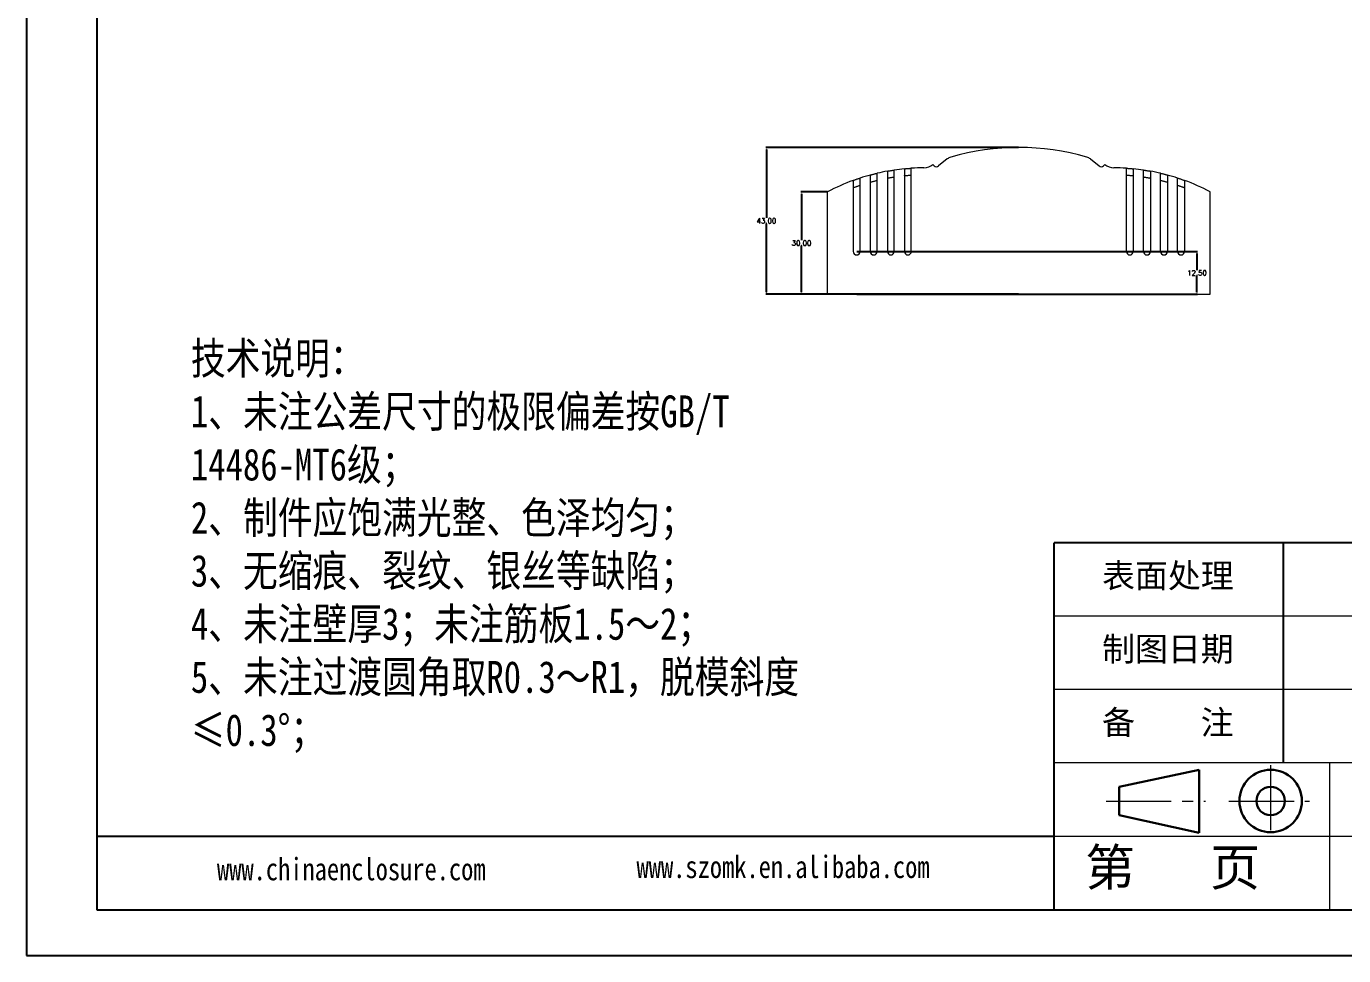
# Model space of a CAD drawing. Header units: inches. Extents: x 1153 to 3231, y 573 to 1137.
# Drawn here: x 2102.5 to 2488.2, y 573 to 845.1 of the extents above; entities that cross this region are included whole.
import ezdxf

# ---------------------------------------------------------------- set-up
doc = ezdxf.new("R2010")
doc.units = ezdxf.units.IN
doc.linetypes.add('CENTER2', pattern=[28.575, 19.05, -3.175, 3.175, -3.175])
doc.layers.add('文字', color=81, linetype='Continuous')
for name, color, linetype, lineweight in [('粗实线', 7, 'Continuous', 30), ('细实线', 3, 'Continuous', 9), ('细点划线', 2, 'CENTER2', 9)]:
    doc.layers.add(name, color=color, linetype=linetype, lineweight=lineweight)
doc.styles.get("Standard").update_dxf_attribs({"font": 'txt', "bigfont": 'gbcbig.shx'})
doc.styles.add('宋体', font='', dxfattribs={"width": 0.8, "height": 3.5})
doc.styles.get('宋体').set_extended_font_data('SimSun')
doc.dimstyles.new('2', dxfattribs={"dimtxt": 1.5, "dimasz": 0.6, "dimexe": 0.18, "dimexo": 0.0625, "dimgap": 0.09, "dimtad": 0, "dimtih": 1, "dimtoh": 1, "dimzin": 0, "dimdsep": 46, "dimtxsty": 'Standard', "dimcen": 0, "dimadec": 0, "dimazin": 2, "dimtfac": 1, "dimtofl": 0, "dimtmove": 0, "dimatfit": 3, "dimfxl": 1, "dimtolj": 1, "dimtzin": 0, "dimarcsym": 0})

# ---------------------------------------------------------------- blocks, each defined once
blk = doc.blocks.new('*D83')
at = {"color": 0, "lineweight": -2, "transparency": 16777216}
for p, q in [((2393.07, 809.65), (2319.02, 809.65)), ((2319.2, 809.05), (2319.2, 788.99)), ((2319.2, 767.25), (2319.2, 787.31)), ((2393.07, 766.65), (2319.02, 766.65))]:
    blk.add_line(p, q, dxfattribs=at)
at = {"color": 0, "transparency": 16777216}
for points in [[(2319.1, 809.05), (2319.3, 809.05), (2319.2, 809.65)], [(2319.1, 767.25), (2319.3, 767.25), (2319.2, 766.65)]]:
    blk.add_solid(points, dxfattribs=at)
at = {"layer": 'Defpoints', "color": 0, "transparency": 16777216}
for p in [(2319.2, 809.65), (2393.13, 809.65), (2393.13, 766.65)]:
    blk.add_point(p, dxfattribs=at)
at = {"color": 0, "transparency": 16777216, "insert": (2319.2, 788.15), "char_height": 1.5, "attachment_point": 5}
blk.add_mtext('\\A1;43.00', dxfattribs=at)
blk = doc.blocks.new('*D84')
at = {"color": 0, "lineweight": -2, "transparency": 16777216}
for p, q in [((2337.07, 796.65), (2329.3, 796.65)), ((2329.48, 796.05), (2329.48, 782.49)), ((2329.48, 767.25), (2329.48, 780.81)), ((2351.74, 766.65), (2329.3, 766.65))]:
    blk.add_line(p, q, dxfattribs=at)
at = {"color": 0, "transparency": 16777216}
for points in [[(2329.38, 796.05), (2329.58, 796.05), (2329.48, 796.65)], [(2329.38, 767.25), (2329.58, 767.25), (2329.48, 766.65)]]:
    blk.add_solid(points, dxfattribs=at)
at = {"layer": 'Defpoints', "color": 0, "transparency": 16777216}
for p in [(2329.48, 796.65), (2337.13, 796.65), (2351.8, 766.65)]:
    blk.add_point(p, dxfattribs=at)
at = {"color": 0, "transparency": 16777216, "insert": (2329.48, 781.65), "char_height": 1.5, "attachment_point": 5}
blk.add_mtext('\\A1;30.00', dxfattribs=at)
blk = doc.blocks.new('*D85')
at = {"color": 0, "lineweight": -2, "transparency": 16777216}
for p, q in [((2345.69, 779.15), (2445.47, 779.15)), ((2445.29, 778.55), (2445.29, 773.74)), ((2445.29, 767.25), (2445.29, 772.06)), ((2345.69, 766.65), (2445.47, 766.65))]:
    blk.add_line(p, q, dxfattribs=at)
at = {"color": 0, "transparency": 16777216}
for points in [[(2445.19, 778.55), (2445.39, 778.55), (2445.29, 779.15)], [(2445.19, 767.25), (2445.39, 767.25), (2445.29, 766.65)]]:
    blk.add_solid(points, dxfattribs=at)
at = {"layer": 'Defpoints', "color": 0, "transparency": 16777216}
for p in [(2345.63, 779.15), (2345.63, 766.65), (2445.29, 766.65)]:
    blk.add_point(p, dxfattribs=at)
at = {"color": 0, "transparency": 16777216, "insert": (2445.29, 772.9), "char_height": 1.5, "attachment_point": 5}
blk.add_mtext('\\A1;12.50', dxfattribs=at)

msp = doc.modelspace()

# ---------------------------------------------------------------- linework, layer by layer
for p, q in [((2102.483, 1137.308), (2102.483, 572.957)), ((2123.136, 1123.871), (2123.136, 586.394)), ((2102.483, 834.23), (2102.483, 572.957)), ((2564.713, 693.889), (2403.47, 693.889)), ((2403.47, 586.394), (2403.47, 693.889)), ((2470.655, 629.392), (2470.655, 693.889)), ((2403.47, 607.893), (2123.136, 607.893)), ((2123.136, 586.394), (2887.199, 586.394)), ((2102.483, 572.957), (2900.636, 572.957)), ((2102.483, 572.957), (2471.998, 572.957))]:
    msp.add_line(p, q)
at = {"color": 7, "linetype": 'Continuous', "lineweight": 15}
for p, q in [((2372.165, 806.27), (2369.641, 804.218)), ((2414.1, 806.27), (2416.624, 804.218)), ((2354.632, 802.699), (2354.632, 779.149)), ((2356.632, 779.149), (2356.632, 803.027)), ((2359.632, 803.391), (2359.632, 779.149)), ((2361.632, 779.149), (2361.632, 803.55)), ((2368.303, 804.287), (2367.941, 804.649)), ((2417.962, 804.287), (2418.324, 804.649)), ((2424.632, 779.149), (2424.632, 803.55)), ((2426.632, 803.391), (2426.632, 779.149)), ((2429.632, 779.149), (2429.632, 803.027)), ((2431.632, 802.699), (2431.632, 779.149)), ((2344.632, 799.986), (2344.632, 779.149)), ((2346.632, 779.149), (2346.632, 800.678)), ((2349.632, 801.573), (2349.632, 779.149)), ((2351.632, 779.149), (2351.632, 802.077)), ((2434.632, 779.149), (2434.632, 802.077)), ((2436.632, 801.573), (2436.632, 779.149)), ((2439.632, 779.149), (2439.632, 800.678)), ((2441.632, 799.986), (2441.632, 779.149)), ((2337.132, 766.649), (2337.132, 796.649)), ((2449.132, 766.649), (2449.132, 796.649)), ((2337.132, 766.649), (2449.132, 766.649))]:
    msp.add_line(p, q, dxfattribs=at)
for centre, radius, start, end in [((2374.057, 803.941), 3, 106.15875, 129.10035), ((2393.132, 738.108), 71.542, 73.84125, 106.15875), ((2412.207, 803.941), 3, 50.89965, 73.84125), ((2365.418, 743.168), 60.501, 100.26892, 103.17079), ((2365.418, 743.168), 60.501, 95.4873, 98.34951), ((2365.418, 743.168), 60.501, 90.08955, 93.58722), ((2365.317, 807.668), 4, 270.08955, 310.99435), ((2369.01, 804.994), 1, 225, 309.10035), ((2417.254, 804.994), 1, 230.89965, 315), ((2420.948, 807.668), 4, 229.00565, 269.91045), ((2420.847, 743.168), 60.501, 86.41278, 89.91045), ((2420.847, 743.168), 60.501, 81.65049, 84.5127), ((2420.847, 743.168), 60.501, 76.82921, 79.73108), ((2365.418, 743.168), 60.501, 110.09363, 117.87345), ((2365.418, 743.168), 60.501, 105.12418, 108.08924), ((2420.847, 743.168), 60.501, 71.91076, 74.87582), ((2420.847, 743.168), 60.501, 62.12655, 69.90637), ((2345.632, 779.149), 1, 180, 0), ((2350.632, 779.149), 1, 180, 0), ((2355.632, 779.149), 1, 180, 0), ((2360.632, 779.149), 1, 180, 0), ((2425.632, 779.149), 1, 180, 0), ((2430.632, 779.149), 1, 180, 0), ((2435.632, 779.149), 1, 180, 0), ((2440.632, 779.149), 1, 180, 0)]:
    msp.add_arc(centre, radius, start, end, dxfattribs=at)
for points in [[(2354.632, 802.699), (2354.632, 802.699), (2354.659, 802.704), (2354.76, 802.722), (2354.834, 802.736), (2355.021, 802.769), (2355.131, 802.788), (2355.372, 802.829), (2355.502, 802.851), (2355.762, 802.893), (2355.893, 802.914), (2356.133, 802.952), (2356.244, 802.969), (2356.429, 802.997), (2356.505, 803.008), (2356.606, 803.023), (2356.632, 803.027), (2356.632, 803.027)], [(2359.632, 803.391), (2359.632, 803.391), (2359.658, 803.394), (2359.759, 803.403), (2359.832, 803.41), (2360.019, 803.427), (2360.129, 803.437), (2360.371, 803.458), (2360.502, 803.469), (2360.763, 803.489), (2360.894, 803.499), (2361.135, 803.517), (2361.246, 803.525), (2361.431, 803.537), (2361.506, 803.542), (2361.606, 803.548), (2361.632, 803.55), (2361.632, 803.55)], [(2424.632, 803.55), (2424.632, 803.55), (2424.658, 803.548), (2424.759, 803.542), (2424.833, 803.537), (2425.02, 803.524), (2425.13, 803.517), (2425.372, 803.499), (2425.503, 803.489), (2425.764, 803.468), (2425.895, 803.458), (2426.135, 803.437), (2426.247, 803.427), (2426.431, 803.41), (2426.506, 803.403), (2426.606, 803.394), (2426.632, 803.391), (2426.632, 803.391)], [(2429.632, 803.027), (2429.632, 803.027), (2429.659, 803.023), (2429.76, 803.008), (2429.834, 802.997), (2430.022, 802.969), (2430.132, 802.952), (2430.374, 802.914), (2430.504, 802.893), (2430.764, 802.85), (2430.894, 802.828), (2431.134, 802.788), (2431.245, 802.768), (2431.43, 802.736), (2431.505, 802.722), (2431.606, 802.704), (2431.632, 802.699), (2431.632, 802.699)], [(2344.632, 799.986), (2344.632, 799.986), (2344.66, 799.996), (2344.765, 800.034), (2344.841, 800.062), (2345.03, 800.13), (2345.14, 800.169), (2345.377, 800.253), (2345.505, 800.298), (2345.759, 800.385), (2345.887, 800.429), (2346.124, 800.51), (2346.236, 800.547), (2346.423, 800.609), (2346.5, 800.635), (2346.604, 800.669), (2346.632, 800.678), (2346.632, 800.678)], [(2344.632, 797.851), (2344.632, 797.851), (2344.66, 797.862), (2344.765, 797.902), (2344.842, 797.931), (2345.03, 798.001), (2345.14, 798.042), (2345.378, 798.129), (2345.505, 798.175), (2345.758, 798.266), (2345.886, 798.312), (2346.123, 798.395), (2346.235, 798.434), (2346.422, 798.499), (2346.5, 798.525), (2346.604, 798.561), (2346.632, 798.57), (2346.632, 798.57)], [(2349.632, 801.573), (2349.632, 801.573), (2349.659, 801.58), (2349.762, 801.608), (2349.837, 801.628), (2350.025, 801.678), (2350.135, 801.706), (2350.374, 801.768), (2350.503, 801.801), (2350.76, 801.866), (2350.89, 801.898), (2351.129, 801.957), (2351.241, 801.984), (2351.427, 802.029), (2351.503, 802.047), (2351.605, 802.071), (2351.632, 802.077), (2351.632, 802.077)], [(2349.632, 799.499), (2349.632, 799.499), (2349.659, 799.506), (2349.762, 799.535), (2349.837, 799.556), (2350.025, 799.607), (2350.135, 799.637), (2350.375, 799.701), (2350.503, 799.736), (2350.76, 799.803), (2350.89, 799.836), (2351.129, 799.897), (2351.24, 799.925), (2351.426, 799.971), (2351.503, 799.989), (2351.605, 800.014), (2351.632, 800.021), (2351.632, 800.021)], [(2354.632, 800.666), (2354.632, 800.666), (2354.659, 800.671), (2354.76, 800.689), (2354.834, 800.703), (2355.021, 800.737), (2355.131, 800.757), (2355.372, 800.8), (2355.502, 800.822), (2355.762, 800.866), (2355.892, 800.888), (2356.132, 800.927), (2356.244, 800.945), (2356.429, 800.974), (2356.505, 800.985), (2356.606, 801.001), (2356.632, 801.005), (2356.632, 801.005)], [(2359.632, 801.382), (2359.632, 801.382), (2359.658, 801.384), (2359.759, 801.394), (2359.832, 801.401), (2360.019, 801.419), (2360.129, 801.429), (2360.371, 801.451), (2360.502, 801.462), (2360.763, 801.483), (2360.894, 801.493), (2361.135, 801.512), (2361.246, 801.52), (2361.431, 801.533), (2361.506, 801.538), (2361.606, 801.544), (2361.632, 801.546), (2361.632, 801.546)], [(2424.632, 801.546), (2424.632, 801.546), (2424.658, 801.544), (2424.759, 801.538), (2424.833, 801.533), (2425.02, 801.52), (2425.13, 801.512), (2425.372, 801.493), (2425.503, 801.483), (2425.764, 801.462), (2425.895, 801.45), (2426.135, 801.429), (2426.247, 801.419), (2426.431, 801.401), (2426.506, 801.394), (2426.606, 801.384), (2426.632, 801.382), (2426.632, 801.382)], [(2429.632, 801.005), (2429.632, 801.005), (2429.659, 801.001), (2429.76, 800.985), (2429.834, 800.974), (2430.022, 800.945), (2430.132, 800.927), (2430.374, 800.888), (2430.504, 800.866), (2430.764, 800.822), (2430.894, 800.799), (2431.134, 800.757), (2431.245, 800.737), (2431.43, 800.703), (2431.505, 800.689), (2431.606, 800.671), (2431.632, 800.666), (2431.632, 800.666)], [(2434.632, 802.077), (2434.632, 802.077), (2434.659, 802.071), (2434.762, 802.047), (2434.837, 802.029), (2435.026, 801.984), (2435.136, 801.957), (2435.377, 801.898), (2435.506, 801.866), (2435.763, 801.801), (2435.893, 801.768), (2436.131, 801.706), (2436.242, 801.677), (2436.427, 801.628), (2436.503, 801.608), (2436.605, 801.58), (2436.632, 801.573), (2436.632, 801.573)], [(2434.632, 800.021), (2434.632, 800.021), (2434.659, 800.015), (2434.762, 799.989), (2434.837, 799.971), (2435.026, 799.924), (2435.137, 799.896), (2435.377, 799.835), (2435.506, 799.802), (2435.763, 799.735), (2435.893, 799.701), (2436.13, 799.637), (2436.242, 799.607), (2436.427, 799.556), (2436.503, 799.535), (2436.605, 799.506), (2436.632, 799.499), (2436.632, 799.499)], [(2439.632, 800.678), (2439.632, 800.678), (2439.66, 800.669), (2439.765, 800.635), (2439.841, 800.609), (2440.031, 800.546), (2440.142, 800.509), (2440.381, 800.428), (2440.509, 800.385), (2440.763, 800.297), (2440.89, 800.252), (2441.127, 800.169), (2441.238, 800.129), (2441.423, 800.062), (2441.5, 800.034), (2441.604, 799.996), (2441.632, 799.986), (2441.632, 799.986)], [(2439.632, 798.57), (2439.632, 798.57), (2439.66, 798.561), (2439.765, 798.525), (2439.842, 798.499), (2440.032, 798.433), (2440.143, 798.395), (2440.382, 798.311), (2440.509, 798.265), (2440.763, 798.174), (2440.89, 798.128), (2441.126, 798.041), (2441.237, 798), (2441.423, 797.931), (2441.5, 797.902), (2441.604, 797.862), (2441.632, 797.851), (2441.632, 797.851)]]:
    msp.add_open_spline(points, degree=3, knots=[0, 0, 0, 0, 0.125, 0.125, 0.25, 0.25, 0.375, 0.375, 0.5, 0.5, 0.625, 0.625, 0.75, 0.75, 0.875, 0.875, 1, 1, 1, 1], dxfattribs=at)
at = {"layer": '粗实线', "color": 7}
for p, q in [((2445.96, 627.38), (2422.469, 622.401)), ((2445.96, 627.38), (2445.96, 608.97)), ((2422.469, 622.401), (2422.469, 614.094)), ((2422.469, 614.094), (2445.96, 608.97))]:
    msp.add_line(p, q, dxfattribs=at)
for radius in [9.133, 4.154]:
    msp.add_circle((2466.867, 618.248), radius, dxfattribs=at)
at = {"layer": '细实线', "color": 7}
for p, q in [((2564.713, 672.39), (2403.47, 672.39)), ((2564.713, 650.891), (2403.47, 650.891)), ((2887.199, 629.392), (2403.47, 629.392)), ((2484.092, 629.392), (2484.092, 586.394)), ((2564.713, 607.893), (2403.47, 607.893))]:
    msp.add_line(p, q, dxfattribs=at)
at = {"layer": '细点划线', "color": 7}
for p, q in [((2466.867, 628.761), (2466.867, 607.893)), ((2418.724, 618.248), (2447.76, 618.248)), ((2454.653, 618.248), (2478.258, 618.248))]:
    msp.add_line(p, q, dxfattribs=at)

# ---------------------------------------------------------------- texts
at = {"char_height": 7.07034, "width": 4018.42848, "attachment_point": 1}
for s, insert in [('{\\fSimHei|b0|i0|c134|p49;表面处理}', (2417.491, 687.788)), ('{\\fSimHei|b0|i0|c134|p49;制图日期}', (2417.491, 666.289)), ('{\\fSimHei|b0|i0|c134|p49;备    注}', (2417.491, 644.79))]:
    msp.add_mtext(s, dxfattribs=dict(at, insert=insert))
at = {"layer": '文字', "color": 0, "attachment_point": 1, "style": '宋体'}
for s, insert, char_height, width in [('{\\H1.111x;技术说明：\\P1、未注公差尺寸的极限偏差按GB/T 14486-MT6级；\\P2、制件应饱满光整、色泽均匀；\\P3、无缩痕、裂纹、银丝等缺陷；\\P4、未注壁厚3；未注筋板1.5～2；\\P5、未注过渡圆角取R0.3～R1，脱模斜度≤0.3%%D；}', (2150.672, 752.572), 8.39808, 189.16174), ('www.chinaenclosure.com', (2158.309, 601.602), 6.56916, 115.41392), ('www.szomk.en.alibaba.com', (2281.18, 602.252), 6.56916, 115.41392)]:
    msp.add_mtext(s, dxfattribs=dict(at, insert=insert, char_height=char_height, width=width))
at = {"layer": '细实线', "color": 7, "insert": (2412.516, 604.198), "char_height": 10.74954, "width": 80.62157, "attachment_point": 1}
msp.add_mtext('{\\fSimSun|b0|i0|c134|p54;第   页}', dxfattribs=at)

# ---------------------------------------------------------------- dimensions: what is measured, and where the dimension line sits
for base, p1, p2, picture, middle in [((2319.198, 809.649), (2393.132, 766.649), (2393.132, 809.649), '*D83', (2319.198, 788.149)), ((2329.485, 796.649), (2351.802, 766.649), (2337.132, 796.649), '*D84', (2329.485, 781.649)), ((2445.289, 766.649), (2345.632, 779.149), (2345.632, 766.649), '*D85', (2445.289, 772.899))]:
    dim = msp.add_linear_dim(base=base, p1=p1, p2=p2, angle=90, dimstyle='2')
    dim.commit()
    dim.dimension.update_dxf_attribs({"geometry": picture, "text_midpoint": middle})

doc.saveas('drawing.dxf')
